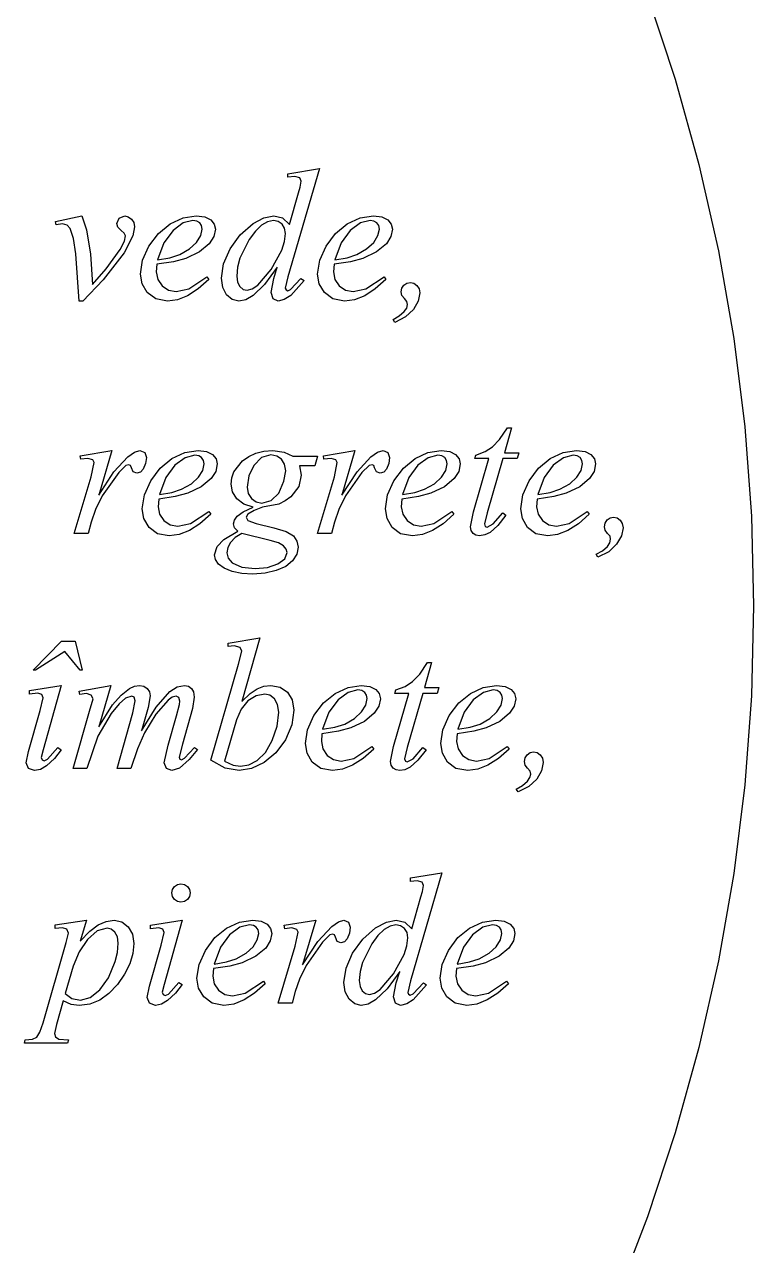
# Model space of a CAD drawing. Extents: x 47 to 525, y 11 to 386.
# Drawn here: x 134.4 to 156.5, y 312.06 to 349.05 of the extents above; entities that cross this region are included whole.
import ezdxf

# ---------------------------------------------------------------- set-up
doc = ezdxf.new("R2010")
doc.units = 0
doc.layers.add('Layer_1', color=7, linetype='CONTINUOUS')

msp = doc.modelspace()

# ---------------------------------------------------------------- linework, layer by layer
at = {"layer": 'Layer_1', "color": 1}
for points in [[(153.289551, 349.938459), (154.130919, 347.39554), (154.847958, 344.811661), (155.438804, 342.191321), (155.901594, 339.539018), (156.234465, 336.859249), (156.435554, 334.156513), (156.502997, 331.435308), (156.502997, 331.435308)], [(156.502997, 331.435307), (156.435554, 328.714102), (156.234465, 326.011366), (155.901594, 323.331597), (155.438804, 320.679294), (154.847958, 318.058954), (154.130919, 315.475075), (153.289551, 312.932156), (152.325716, 310.434695)]]:
    msp.add_lwpolyline(points, dxfattribs=at)
at = {"layer": 'Layer_1', "color": 7}
for points in [[(143.344979, 344.687007), (142.389301, 341.40881), (142.311515, 341.058767), (142.333754, 341.00598), (142.383758, 340.980975), (142.469881, 341.017091), (142.786588, 341.350466), (142.881045, 341.292125), (142.475438, 340.842068), (142.278885, 340.712886), (142.094833, 340.669825), (141.939258, 340.7365), (141.87814, 340.925414), (141.961483, 341.350466), (142.069831, 341.694955), (141.685059, 341.1685), (141.336403, 340.833734), (141.113458, 340.710802), (140.900237, 340.669825), (140.702295, 340.716358), (140.530744, 340.855959), (140.414062, 341.07821), (140.375169, 341.367137), (140.441149, 341.794969), (140.639092, 342.250583), (140.945381, 342.676332), (141.336403, 343.014569), (141.664222, 343.191675), (141.96426, 343.25071), (142.222629, 343.189592), (142.436545, 342.986787), (142.708802, 343.953576), (142.758806, 344.117488), (142.792145, 344.300845), (142.750472, 344.398079), (142.600454, 344.445306), (142.389315, 344.425861), (142.389315, 344.528652), (143.344993, 344.687004), (143.344979, 344.687007)], [(135.343962, 343.078467), (136.146842, 343.250713), (136.285749, 342.831215), (136.407988, 342.086674), (136.469106, 341.169892), (136.883047, 341.644951), (137.305325, 342.22836), (137.433118, 342.486726), (137.463677, 342.645078), (137.431034, 342.722867), (137.333107, 342.811767), (137.23726, 342.911781), (137.205311, 343.022906), (137.274766, 343.181258), (137.444232, 343.250713), (137.553968, 343.226405), (137.649814, 343.153479), (137.716489, 343.047215), (137.738714, 342.917338), (137.694264, 342.645078), (137.424784, 342.128346), (136.78859, 341.314353), (136.171847, 340.669828), (136.069056, 340.669828), (135.966264, 342.097787), (135.887781, 342.563819), (135.791242, 342.864551), (135.698868, 342.970817), (135.560655, 343.006238), (135.36341, 342.981233), (135.343965, 343.078467), (135.343962, 343.078467)], [(138.422132, 341.783858), (138.402687, 341.553274), (138.446442, 341.324077), (138.577709, 341.130996), (138.771485, 341.001813), (139.002764, 340.958753), (139.386146, 341.039319), (139.936217, 341.403256), (139.994558, 341.32269), (139.669169, 341.037062), (139.35142, 340.833043), (139.04131, 340.710632), (138.738841, 340.669828), (138.383239, 340.733725), (138.127653, 340.925417), (137.973466, 341.194199), (137.922071, 341.489376), (137.985967, 341.908181), (138.177657, 342.336708), (138.465889, 342.721478), (138.819407, 343.009015), (139.211123, 343.190289), (139.613953, 343.250713), (139.870236, 343.220848), (140.050119, 343.131254), (140.156382, 343.000681), (140.191803, 342.847883), (140.145964, 342.622161), (140.008446, 342.40616), (139.709799, 342.157518), (139.297246, 341.961658), (138.922892, 341.860257), (138.422134, 341.783858), (138.422132, 341.783858)], [(138.441577, 341.919987), (138.814541, 341.983884), (139.111107, 342.081119), (139.409757, 342.248502), (139.622284, 342.445053), (139.751467, 342.653413), (139.794528, 342.85066), (139.775775, 342.95623), (139.719518, 343.039574), (139.631313, 343.093748), (139.511159, 343.111806), (139.21876, 343.036102), (138.908305, 342.80899), (138.633269, 342.43672), (138.441577, 341.919987), (138.441577, 341.919987)], [(142.314292, 342.714533), (142.288594, 342.87497), (142.211501, 343.000681), (142.094819, 343.081942), (141.950355, 343.109029), (141.773424, 343.072913), (141.592672, 342.964566), (141.4081, 342.783987), (141.219707, 342.531176), (140.936339, 341.965826), (140.865496, 341.692528), (140.841882, 341.425481), (140.864802, 341.241428), (140.933559, 341.105994), (141.034268, 341.024733), (141.153032, 340.997646), (141.306698, 341.036713), (141.478768, 341.153916), (141.878126, 341.622726), (142.205251, 342.208217), (142.287032, 342.471272), (142.314292, 342.714533), (142.314292, 342.714533)], [(143.789485, 341.783858), (143.77004, 341.553274), (143.813795, 341.324077), (143.945062, 341.130996), (144.138836, 341.001813), (144.370115, 340.958753), (144.753499, 341.039319), (145.303567, 341.403256), (145.361908, 341.32269), (145.03652, 341.037062), (144.718772, 340.833043), (144.408663, 340.710632), (144.106194, 340.669828), (143.750592, 340.733725), (143.495003, 340.925417), (143.340816, 341.194199), (143.289421, 341.489376), (143.353318, 341.908181), (143.54501, 342.336708), (143.833241, 342.721478), (144.186758, 343.009015), (144.578476, 343.190289), (144.981306, 343.250713), (145.237589, 343.220848), (145.417472, 343.131254), (145.523735, 343.000681), (145.559156, 342.847883), (145.513317, 342.622161), (145.375799, 342.40616), (145.07715, 342.157518), (144.664597, 341.961658), (144.290244, 341.860257), (143.789485, 341.783858), (143.789485, 341.783858)], [(143.80893, 341.919987), (144.181894, 341.983884), (144.47846, 342.081119), (144.77711, 342.248502), (144.989637, 342.445053), (145.11882, 342.653413), (145.161881, 342.85066), (145.143128, 342.95623), (145.086872, 343.039574), (144.998666, 343.093748), (144.878512, 343.111806), (144.586113, 343.036102), (144.275658, 342.80899), (144.000621, 342.43672), (143.80893, 341.919987), (143.80893, 341.919987)], [(145.575822, 340.111423), (145.764735, 340.218381), (145.914753, 340.350341), (145.989764, 340.459382), (146.014767, 340.564257), (145.998088, 340.655937), (145.920299, 340.744837), (145.84529, 340.836514), (145.825845, 340.944862), (145.845986, 341.055987), (145.906411, 341.150444), (145.996702, 341.215036), (146.100882, 341.236567), (146.207839, 341.213647), (146.300907, 341.144887), (146.367582, 341.041402), (146.389807, 340.914303), (146.34119, 340.665659), (146.195339, 340.414239), (145.957113, 340.189905), (145.631377, 340.022523), (145.575813, 340.111423), (145.575822, 340.111423)], [(149.167946, 336.827668), (148.951253, 336.072016), (149.387419, 336.072016), (149.340192, 335.896993), (148.906803, 335.896993), (148.428964, 334.257894), (148.351175, 333.916185), (148.373414, 333.843953), (148.426198, 333.818948), (148.609555, 333.916182), (148.906817, 334.257891), (148.998494, 334.188439), (148.749853, 333.871036), (148.515101, 333.66337), (148.35883, 333.584194), (148.201171, 333.557802), (148.090045, 333.576555), (148.001146, 333.632811), (147.942804, 333.721018), (147.923357, 333.830059), (148.012257, 334.288453), (148.476205, 335.89699), (148.056707, 335.89699), (148.084478, 336.005338), (148.364375, 336.108823), (148.592876, 336.252593), (148.807487, 336.479704), (149.045713, 336.827666), (149.167949, 336.827666), (149.167946, 336.827668)], [(136.096829, 335.983116), (137.055284, 336.138691), (136.655234, 334.78852), (137.119182, 335.494166), (137.53868, 335.94978), (137.742874, 336.091463), (137.905394, 336.138691), (138.049858, 336.08313), (138.102642, 335.927555), (138.079028, 335.748365), (138.008185, 335.577509), (137.926925, 335.483747), (137.816494, 335.452493), (137.705369, 335.494166), (137.649805, 335.621959), (137.6248, 335.691411), (137.572016, 335.713622), (137.483113, 335.691411), (137.263643, 335.474718), (136.763579, 334.769072), (136.563552, 334.355131), (136.430202, 333.974526), (136.341302, 333.62448), (135.916247, 333.62448), (136.430202, 335.349702), (136.519102, 335.777534), (136.477431, 335.860877), (136.33019, 335.90533), (136.116274, 335.880325), (136.096829, 335.983116), (136.096829, 335.983116)], [(138.47769, 334.671838), (138.458245, 334.441251), (138.502001, 334.212056), (138.633268, 334.018976), (138.827043, 333.889792), (139.058323, 333.84673), (139.441705, 333.927296), (139.991775, 334.291233), (140.050116, 334.210667), (139.724727, 333.92504), (139.406978, 333.721021), (139.096869, 333.598609), (138.7944, 333.557805), (138.438799, 333.621702), (138.183211, 333.813394), (138.029024, 334.082179), (137.977629, 334.377356), (138.041526, 334.796159), (138.233218, 335.224686), (138.521449, 335.609457), (138.874966, 335.896993), (139.266683, 336.078266), (139.669512, 336.138691), (139.925795, 336.108826), (140.10568, 336.019232), (140.211943, 335.888659), (140.247364, 335.735861), (140.201525, 335.510138), (140.064007, 335.294138), (139.765358, 335.045496), (139.352805, 334.849638), (138.978452, 334.748235), (138.477693, 334.671838), (138.47769, 334.671838)], [(138.497135, 334.807965), (138.870099, 334.871863), (139.166665, 334.969097), (139.465313, 335.13648), (139.67784, 335.333034), (139.807024, 335.541393), (139.850086, 335.738641), (139.831334, 335.84421), (139.775077, 335.927555), (139.68687, 335.981726), (139.566715, 335.999784), (139.274317, 335.92408), (138.96386, 335.696968), (138.688825, 335.324698), (138.497135, 334.807965), (138.497135, 334.807965)], [(143.286644, 335.966448), (143.206078, 335.677523), (142.74213, 335.677523), (142.794914, 335.396929), (142.717126, 335.050357), (142.483764, 334.74407), (142.312214, 334.61697), (142.111494, 334.521818), (141.622543, 334.42736), (141.364871, 334.330126), (141.18082, 334.216224), (141.125256, 334.124544), (141.175263, 334.021753), (141.428072, 333.930076), (141.967032, 333.80506), (142.338607, 333.689767), (142.558773, 333.555028), (142.665038, 333.396675), (142.70046, 333.216096), (142.658093, 332.998012), (142.530994, 332.799375), (142.324717, 332.631298), (142.039264, 332.504893), (141.699636, 332.423632), (141.325281, 332.396545), (140.996074, 332.417381), (140.697424, 332.479888), (140.454337, 332.57504), (140.291817, 332.699361), (140.200138, 332.840352), (140.169578, 332.985509), (140.250144, 333.235541), (140.447392, 333.44668), (140.872447, 333.696712), (140.7766, 333.801587), (140.744651, 333.916185), (140.772433, 334.030783), (140.855779, 334.152326), (141.03219, 334.283592), (141.333618, 334.42736), (141.059276, 334.520428), (140.847442, 334.682949), (140.714092, 334.891309), (140.669642, 335.121895), (140.691173, 335.313934), (140.755764, 335.495554), (141.014131, 335.827541), (141.202002, 335.963669), (141.41835, 336.060903), (141.663173, 336.119244), (141.936473, 336.138691), (142.278182, 336.097021), (142.536548, 335.966448), (143.286644, 335.966448), (143.286644, 335.966448)], [(142.322632, 335.530279), (142.291378, 335.728917), (142.197616, 335.880325), (142.055932, 335.976169), (141.875352, 336.008118), (141.588511, 335.928941), (141.355843, 335.691411), (141.203739, 335.370537), (141.153038, 335.035772), (141.185681, 334.841303), (141.283611, 334.685729), (141.428074, 334.583631), (141.600318, 334.549599), (141.883686, 334.630165), (142.11705, 334.852415), (142.267071, 335.213572), (142.322632, 335.530279), (142.322632, 335.530279)], [(143.464441, 335.983116), (144.422899, 336.138691), (144.022846, 334.78852), (144.486794, 335.494166), (144.906292, 335.94978), (145.110485, 336.091463), (145.273006, 336.138691), (145.417469, 336.08313), (145.470253, 335.927555), (145.446639, 335.748365), (145.375797, 335.577509), (145.294536, 335.483747), (145.184106, 335.452493), (145.072981, 335.494166), (145.017417, 335.621959), (144.992412, 335.691411), (144.939628, 335.713622), (144.850728, 335.691411), (144.631255, 335.474718), (144.131191, 334.769072), (143.931166, 334.355131), (143.797816, 333.974526), (143.708913, 333.62448), (143.283861, 333.62448), (143.797816, 335.349702), (143.886716, 335.777534), (143.845043, 335.860877), (143.697802, 335.90533), (143.483886, 335.880325), (143.464441, 335.983116), (143.464441, 335.983116)], [(145.845301, 334.671838), (145.825856, 334.441251), (145.869612, 334.212056), (146.000879, 334.018976), (146.194652, 333.889792), (146.425931, 333.84673), (146.809316, 333.927296), (147.359384, 334.291233), (147.417725, 334.210667), (147.092337, 333.92504), (146.774588, 333.721021), (146.464478, 333.598609), (146.162008, 333.557805), (145.806408, 333.621702), (145.550819, 333.813394), (145.396633, 334.082179), (145.345237, 334.377356), (145.409135, 334.796159), (145.600826, 335.224686), (145.889058, 335.609457), (146.242574, 335.896993), (146.634292, 336.078266), (147.037123, 336.138691), (147.293405, 336.108826), (147.473289, 336.019232), (147.579552, 335.888659), (147.614973, 335.735861), (147.569134, 335.510138), (147.431616, 335.294138), (147.132966, 335.045496), (146.720413, 334.849638), (146.34606, 334.748235), (145.845301, 334.671838), (145.845301, 334.671838)], [(145.864747, 334.807965), (146.237711, 334.871863), (146.534276, 334.969097), (146.832927, 335.13648), (147.045454, 335.333034), (147.174637, 335.541393), (147.217697, 335.738641), (147.198945, 335.84421), (147.142688, 335.927555), (147.054483, 335.981726), (146.934329, 335.999784), (146.64193, 335.92408), (146.331474, 335.696968), (146.056437, 335.324698), (145.864747, 334.807965), (145.864747, 334.807965)], [(149.945827, 334.671838), (149.926381, 334.441251), (149.970137, 334.212056), (150.101402, 334.018976), (150.295177, 333.889792), (150.526456, 333.84673), (150.909838, 333.927296), (151.459909, 334.291233), (151.51825, 334.210667), (151.192862, 333.92504), (150.875113, 333.721021), (150.565004, 333.598609), (150.262534, 333.557805), (149.906933, 333.621702), (149.651345, 333.813394), (149.497158, 334.082179), (149.445763, 334.377356), (149.50966, 334.796159), (149.701352, 335.224686), (149.989583, 335.609457), (150.3431, 335.896993), (150.734817, 336.078266), (151.137645, 336.138691), (151.39393, 336.108826), (151.573814, 336.019232), (151.680077, 335.888659), (151.715498, 335.735861), (151.669659, 335.510138), (151.532141, 335.294138), (151.233492, 335.045496), (150.820938, 334.849638), (150.446585, 334.748235), (149.945827, 334.671838), (149.945827, 334.671838)], [(149.965272, 334.807965), (150.338236, 334.871863), (150.634802, 334.969097), (150.933452, 335.13648), (151.145979, 335.333034), (151.275162, 335.541393), (151.318222, 335.738641), (151.29947, 335.84421), (151.243213, 335.927555), (151.155007, 335.981726), (151.034852, 335.999784), (150.742454, 335.92408), (150.431997, 335.696968), (150.156962, 335.324698), (149.965272, 334.807965), (149.965272, 334.807965)], [(151.732163, 332.9994), (151.921077, 333.106359), (152.071095, 333.238321), (152.146106, 333.347363), (152.171109, 333.452237), (152.15443, 333.543914), (152.076641, 333.632814), (152.001632, 333.724494), (151.982187, 333.832842), (152.002328, 333.943967), (152.062753, 334.038424), (152.153044, 334.103014), (152.257224, 334.124544), (152.364181, 334.101625), (152.457249, 334.032867), (152.523924, 333.92938), (152.546149, 333.80228), (152.497532, 333.553638), (152.351681, 333.302216), (152.113455, 333.077883), (151.787719, 332.9105), (151.732155, 332.9994), (151.732163, 332.9994)], [(140.991906, 333.62448), (140.793965, 333.507104), (140.650197, 333.360557), (140.564768, 333.200814), (140.536292, 333.04385), (140.577964, 332.876468), (140.702981, 332.741034), (140.997462, 332.611852), (141.40307, 332.568791), (141.771172, 332.602823), (142.080934, 332.704918), (142.293462, 332.85841), (142.364305, 333.052184), (142.337912, 333.157754), (142.258734, 333.257766), (142.106632, 333.345973), (141.855907, 333.416121), (140.991906, 333.62448), (140.991906, 333.62448)], [(135.946811, 330.365725), (136.15517, 329.487833), (136.096829, 329.487833), (135.627324, 330.049018), (134.741102, 329.487833), (134.66609, 329.487833), (135.53009, 330.365725), (135.946811, 330.365725), (135.946811, 330.365725)], [(141.541971, 330.462959), (140.99468, 328.543269), (141.244017, 328.777328), (141.458628, 328.923874), (141.662821, 329.000967), (141.875349, 329.026665), (142.153162, 328.975964), (142.375413, 328.82386), (142.521264, 328.58494), (142.569881, 328.273789), (142.505984, 327.827205), (142.314292, 327.38201), (142.026062, 326.988904), (141.672544, 326.693032), (141.289161, 326.507593), (140.911334, 326.44578), (140.48628, 326.524261), (140.050114, 326.759707), (140.894666, 329.668413), (140.9919, 330.062909), (140.94745, 330.171254), (140.758539, 330.221261), (140.580737, 330.201816), (140.580737, 330.307384), (141.541971, 330.462959), (141.541971, 330.462959)], [(146.745418, 329.71564), (146.528722, 328.95999), (146.964891, 328.95999), (146.917661, 328.784967), (146.484272, 328.784967), (146.006433, 327.145869), (145.928647, 326.804157), (145.950886, 326.731925), (146.00367, 326.70692), (146.187027, 326.804154), (146.484286, 327.145866), (146.575966, 327.076411), (146.327323, 326.75901), (146.09257, 326.551345), (145.9363, 326.472169), (145.778641, 326.445777), (145.667516, 326.464529), (145.578616, 326.520786), (145.520274, 326.608991), (145.500827, 326.718034), (145.589729, 327.176425), (146.053677, 328.784964), (145.634179, 328.784964), (145.66195, 328.893312), (145.941848, 328.996797), (146.170351, 329.140564), (146.38496, 329.367677), (146.623185, 329.715637), (146.745424, 329.715637), (146.745418, 329.71564)], [(135.518977, 329.026665), (134.968909, 327.079194), (134.913345, 326.843053), (134.938349, 326.770821), (135.002247, 326.74305), (135.102261, 326.7875), (135.421745, 327.1431), (135.518979, 327.079205), (135.313399, 326.813198), (135.074479, 326.593032), (134.889733, 326.482601), (134.713322, 326.445791), (134.527186, 326.512466), (134.454956, 326.684709), (134.524409, 327.026421), (134.885565, 328.271024), (134.974465, 328.654406), (134.930015, 328.75442), (134.813334, 328.793313), (134.560524, 328.762754), (134.560524, 328.871099), (135.518979, 329.026677), (135.518977, 329.026665)], [(137.021951, 329.026665), (136.660794, 327.773726), (137.071958, 328.437701), (137.332408, 328.73496), (137.585913, 328.937765), (137.736627, 329.00444), (137.894286, 329.026665), (138.021385, 329.00444), (138.12487, 328.937765), (138.19363, 328.836362), (138.21655, 328.709958), (138.152652, 328.354355), (137.955404, 327.64871), (138.396433, 328.369635), (138.813848, 328.837751), (139.037486, 328.979437), (139.258348, 329.026665), (139.374336, 329.00444), (139.466709, 328.937765), (139.529217, 328.827334), (139.550053, 328.668285), (139.500046, 328.326574), (139.194453, 327.24588), (139.094439, 326.854164), (139.119443, 326.787489), (139.163893, 326.768044), (139.26113, 326.82083), (139.558389, 327.143092), (139.650069, 327.084751), (139.402814, 326.779158), (139.102775, 326.515235), (138.872191, 326.445783), (138.70828, 326.512458), (138.644384, 326.676367), (138.758287, 327.212546), (139.011098, 328.104326), (139.102775, 328.446038), (139.111101, 328.548829), (139.080542, 328.657174), (139.005533, 328.69607), (138.885378, 328.666205), (138.758278, 328.576608), (138.387398, 328.152943), (138.041521, 327.587594), (137.828994, 327.109061), (137.630357, 326.512458), (137.210859, 326.512458), (137.685918, 328.193226), (137.763707, 328.557163), (137.733148, 328.668288), (137.658139, 328.704404), (137.463668, 328.637729), (137.272672, 328.467568), (137.033059, 328.173781), (136.627449, 327.493137), (136.296852, 326.512458), (135.885688, 326.512458), (136.399643, 328.312688), (136.466318, 328.546049), (136.485763, 328.623838), (136.430202, 328.732186), (136.288515, 328.78219), (136.08849, 328.748854), (136.063485, 328.851645), (137.02194, 329.026668), (137.021951, 329.026665)], [(143.422774, 327.55981), (143.403328, 327.329226), (143.447084, 327.100029), (143.578351, 326.906948), (143.772127, 326.777765), (144.003406, 326.734705), (144.386788, 326.815271), (144.936859, 327.179205), (144.9952, 327.098639), (144.669811, 326.813013), (144.352062, 326.608994), (144.041952, 326.486583), (143.739483, 326.44578), (143.383883, 326.509676), (143.128294, 326.701366), (142.974108, 326.970151), (142.922712, 327.265328), (142.98661, 327.684131), (143.178301, 328.112658), (143.466531, 328.497429), (143.820049, 328.784967), (144.211765, 328.966241), (144.614595, 329.026665), (144.870878, 328.9968), (145.050761, 328.907203), (145.157026, 328.776632), (145.192448, 328.623835), (145.146609, 328.398111), (145.009091, 328.182112), (144.710441, 327.933468), (144.297888, 327.73761), (143.923535, 327.636209), (143.422776, 327.55981), (143.422774, 327.55981)], [(143.442219, 327.695939), (143.815184, 327.759836), (144.111751, 327.857071), (144.4104, 328.024453), (144.622926, 328.221005), (144.752111, 328.429365), (144.795172, 328.626612), (144.776419, 328.732182), (144.72016, 328.815526), (144.631956, 328.8697), (144.511801, 328.887758), (144.219402, 328.812054), (143.908947, 328.584942), (143.633911, 328.212672), (143.442219, 327.695939), (143.442219, 327.695939)], [(147.523299, 327.55981), (147.503854, 327.329226), (147.547609, 327.100029), (147.678877, 326.906948), (147.872652, 326.777765), (148.103931, 326.734705), (148.487313, 326.815271), (149.037384, 327.179205), (149.095725, 327.098639), (148.770336, 326.813013), (148.452587, 326.608994), (148.142478, 326.486583), (147.840009, 326.44578), (147.484408, 326.509676), (147.22882, 326.701366), (147.074633, 326.970151), (147.023238, 327.265328), (147.087134, 327.684131), (147.278824, 328.112658), (147.567056, 328.497429), (147.920575, 328.784967), (148.312291, 328.966241), (148.71512, 329.026665), (148.971403, 328.9968), (149.151286, 328.907203), (149.257552, 328.776632), (149.292973, 328.623835), (149.247134, 328.398111), (149.109616, 328.182112), (148.810967, 327.933468), (148.398413, 327.73761), (148.024059, 327.636209), (147.523302, 327.55981), (147.523299, 327.55981)], [(147.542744, 327.695939), (147.915708, 327.759836), (148.212274, 327.857071), (148.510924, 328.024453), (148.723452, 328.221005), (148.852634, 328.429365), (148.895695, 328.626612), (148.876942, 328.732182), (148.820686, 328.815526), (148.73248, 328.8697), (148.612327, 328.887758), (148.319927, 328.812054), (148.009472, 328.584942), (147.734436, 328.212672), (147.542744, 327.695939), (147.542744, 327.695939)], [(140.466834, 326.729148), (140.727979, 326.614549), (140.955784, 326.57635), (141.204429, 326.6208), (141.461405, 326.75415), (141.70727, 326.995848), (141.917019, 327.359785), (142.062872, 327.786923), (142.11149, 328.218228), (142.079541, 328.446034), (141.983694, 328.618278), (141.846871, 328.726626), (141.686435, 328.762742), (141.430847, 328.710652), (141.180814, 328.55438), (140.968981, 328.307821), (140.827991, 327.979308), (140.466834, 326.729148), (140.466834, 326.729148)], [(149.309636, 325.887375), (149.498548, 325.994331), (149.648568, 326.126293), (149.723576, 326.235334), (149.748579, 326.340209), (149.731899, 326.431889), (149.654113, 326.520789), (149.579101, 326.612466), (149.559656, 326.720814), (149.579798, 326.831939), (149.640222, 326.926396), (149.730511, 326.990988), (149.83469, 327.012519), (149.941649, 326.989599), (150.034715, 326.920839), (150.10139, 326.817354), (150.123615, 326.690255), (150.074998, 326.441611), (149.929147, 326.190191), (149.690921, 325.965855), (149.365185, 325.798472), (149.309624, 325.887375), (149.309636, 325.887375)], [(147.056568, 323.350938), (146.10089, 320.07274), (146.023104, 319.722695), (146.045315, 319.669911), (146.095319, 319.644909), (146.181442, 319.681025), (146.498149, 320.014401), (146.592606, 319.95606), (146.186999, 319.506002), (145.990445, 319.376819), (145.806394, 319.333758), (145.650819, 319.400433), (145.589701, 319.589346), (145.673044, 320.014401), (145.781392, 320.358889), (145.39662, 319.832433), (145.047964, 319.497668), (144.825019, 319.374735), (144.611796, 319.333758), (144.413855, 319.380292), (144.242305, 319.519893), (144.125623, 319.742144), (144.08673, 320.03107), (144.15271, 320.458902), (144.350653, 320.914516), (144.656942, 321.340265), (145.047964, 321.678503), (145.375783, 321.855608), (145.675821, 321.914644), (145.934187, 321.853525), (146.148106, 321.650721), (146.420363, 322.617512), (146.470367, 322.781422), (146.503706, 322.964778), (146.462033, 323.062013), (146.312015, 323.109241), (146.100876, 323.089793), (146.100876, 323.192584), (147.056554, 323.350938), (147.056568, 323.350938)], [(139.15, 323.017562), (139.257653, 322.99742), (139.347248, 322.936996), (139.407672, 322.847401), (139.427814, 322.739748), (139.406978, 322.633485), (139.344471, 322.542501), (139.25557, 322.482077), (139.15, 322.461935), (139.043737, 322.482077), (138.952752, 322.542501), (138.892327, 322.633485), (138.872186, 322.739748), (138.892327, 322.847401), (138.952752, 322.936996), (139.042347, 322.99742), (139.15, 323.017562), (139.15, 323.017562)], [(136.291303, 321.914643), (136.099612, 321.275672), (136.385761, 321.577794), (136.638572, 321.772958), (136.879574, 321.879222), (137.124745, 321.914643), (137.353941, 321.865331), (137.54702, 321.717395), (137.678287, 321.493061), (137.722043, 321.208997), (137.690962, 320.902013), (137.597721, 320.592251), (137.442319, 320.279711), (137.224756, 319.964393), (136.965869, 319.68849), (136.686494, 319.491416), (136.386629, 319.373172), (136.066276, 319.333757), (135.819021, 319.364316), (135.580103, 319.472664), (135.377298, 318.755905), (135.31618, 318.48087), (135.346739, 318.378079), (135.452307, 318.311404), (135.738455, 318.286402), (135.71345, 318.183611), (134.404949, 318.183611), (134.43272, 318.286402), (134.649414, 318.314182), (134.782763, 318.375302), (134.874442, 318.521849), (134.971677, 318.805913), (135.674546, 321.239558), (135.738441, 321.525705), (135.693991, 321.642387), (135.563418, 321.684059), (135.338391, 321.664611), (135.338391, 321.772958), (136.291289, 321.914643), (136.291303, 321.914643)], [(139.186116, 321.914643), (138.636045, 319.967171), (138.580484, 319.73103), (138.605489, 319.658798), (138.669387, 319.631016), (138.769398, 319.675467), (139.088884, 320.031068), (139.186118, 319.967171), (138.980537, 319.701164), (138.741618, 319.480997), (138.556872, 319.370567), (138.380459, 319.333756), (138.194325, 319.400432), (138.122093, 319.572676), (138.191548, 319.914386), (138.552705, 321.15899), (138.641605, 321.542372), (138.597155, 321.642385), (138.480473, 321.681279), (138.227664, 321.650719), (138.227664, 321.759067), (139.186118, 321.914642), (139.186116, 321.914643)], [(140.133462, 320.447788), (140.114017, 320.217203), (140.157773, 319.988007), (140.28904, 319.794927), (140.482815, 319.665744), (140.714095, 319.622683), (141.097477, 319.703249), (141.647548, 320.067184), (141.705889, 319.986618), (141.380499, 319.700991), (141.06275, 319.496972), (140.752641, 319.374561), (140.450172, 319.333757), (140.094571, 319.397654), (139.838983, 319.589345), (139.684797, 319.858129), (139.633401, 320.153306), (139.697298, 320.57211), (139.88899, 321.000637), (140.177222, 321.385408), (140.530738, 321.672945), (140.922455, 321.854218), (141.325284, 321.914643), (141.581567, 321.884778), (141.761453, 321.795183), (141.867716, 321.664611), (141.903137, 321.511813), (141.857297, 321.28609), (141.71978, 321.07009), (141.42113, 320.821447), (141.008577, 320.625589), (140.634224, 320.524187), (140.133465, 320.447788), (140.133462, 320.447788)], [(142.275399, 321.759067), (143.233857, 321.914643), (142.833804, 320.56447), (143.297752, 321.270116), (143.71725, 321.72573), (143.921443, 321.867414), (144.083964, 321.914643), (144.228428, 321.85908), (144.281212, 321.703505), (144.257597, 321.524315), (144.186755, 321.35346), (144.105495, 321.259698), (143.995064, 321.228444), (143.883939, 321.270116), (143.828378, 321.39791), (143.803373, 321.467363), (143.750589, 321.489588), (143.661689, 321.467363), (143.442216, 321.250669), (142.942152, 320.545023), (142.742127, 320.131081), (142.608777, 319.750477), (142.519877, 319.400432), (142.094822, 319.400432), (142.608777, 321.125653), (142.697677, 321.553485), (142.656004, 321.636829), (142.508763, 321.68128), (142.294847, 321.656278), (142.275402, 321.759069), (142.275399, 321.759067)], [(147.501065, 320.447788), (147.48162, 320.217203), (147.525375, 319.988007), (147.65664, 319.794927), (147.850416, 319.665744), (148.081695, 319.622683), (148.465077, 319.703249), (149.015148, 320.067184), (149.073489, 319.986618), (148.748101, 319.700991), (148.430352, 319.496972), (148.120242, 319.374561), (147.817772, 319.333757), (147.462172, 319.397654), (147.206583, 319.589345), (147.052397, 319.858129), (147.001001, 320.153306), (147.064899, 320.57211), (147.25659, 321.000637), (147.544822, 321.385408), (147.898338, 321.672945), (148.290056, 321.854218), (148.692884, 321.914643), (148.949167, 321.884778), (149.129053, 321.795183), (149.235316, 321.664611), (149.270737, 321.511813), (149.224898, 321.28609), (149.08738, 321.07009), (148.78873, 320.821447), (148.376177, 320.625589), (148.001824, 320.524187), (147.501065, 320.447788), (147.501065, 320.447788)], [(135.643998, 319.692136), (135.846109, 319.53795), (136.107949, 319.486554), (136.402431, 319.56712), (136.694133, 319.80604), (136.952499, 320.169975), (137.155304, 320.658926), (137.224064, 320.938129), (137.246984, 321.214553), (137.221286, 321.410412), (137.144193, 321.553485), (137.03515, 321.64308), (136.908049, 321.672945), (136.609401, 321.586823), (136.313531, 321.328457), (136.06072, 320.954798), (135.885696, 320.522798), (135.643998, 319.692136), (135.643998, 319.692136)], [(140.152907, 320.583917), (140.525872, 320.647814), (140.822437, 320.745049), (141.121086, 320.912431), (141.333612, 321.108984), (141.462797, 321.317344), (141.505858, 321.514592), (141.487106, 321.620161), (141.430849, 321.703505), (141.342643, 321.757678), (141.222487, 321.775736), (140.93009, 321.700032), (140.619632, 321.472919), (140.344598, 321.10065), (140.152907, 320.583917), (140.152907, 320.583917)], [(146.025881, 321.378463), (146.000184, 321.5389), (145.92309, 321.664611), (145.806408, 321.745871), (145.661944, 321.772958), (145.485013, 321.736842), (145.304261, 321.628495), (145.119689, 321.447916), (144.931297, 321.195106), (144.647928, 320.629756), (144.577086, 320.356457), (144.553472, 320.089409), (144.576391, 319.905358), (144.645149, 319.769924), (144.745857, 319.688663), (144.864622, 319.661577), (145.018287, 319.700644), (145.190357, 319.817847), (145.589715, 320.286656), (145.91684, 320.872148), (145.998621, 321.135203), (146.025881, 321.378463), (146.025881, 321.378463)], [(147.52051, 320.583917), (147.893475, 320.647814), (148.19004, 320.745049), (148.488689, 320.912431), (148.701218, 321.108984), (148.8304, 321.317344), (148.873461, 321.514592), (148.854709, 321.620161), (148.798452, 321.703505), (148.710246, 321.757678), (148.59009, 321.775736), (148.297693, 321.700032), (147.987235, 321.472919), (147.712201, 321.10065), (147.52051, 320.583917), (147.52051, 320.583917)]]:
    msp.add_lwpolyline(points, dxfattribs=at)

doc.saveas('drawing.dxf')
